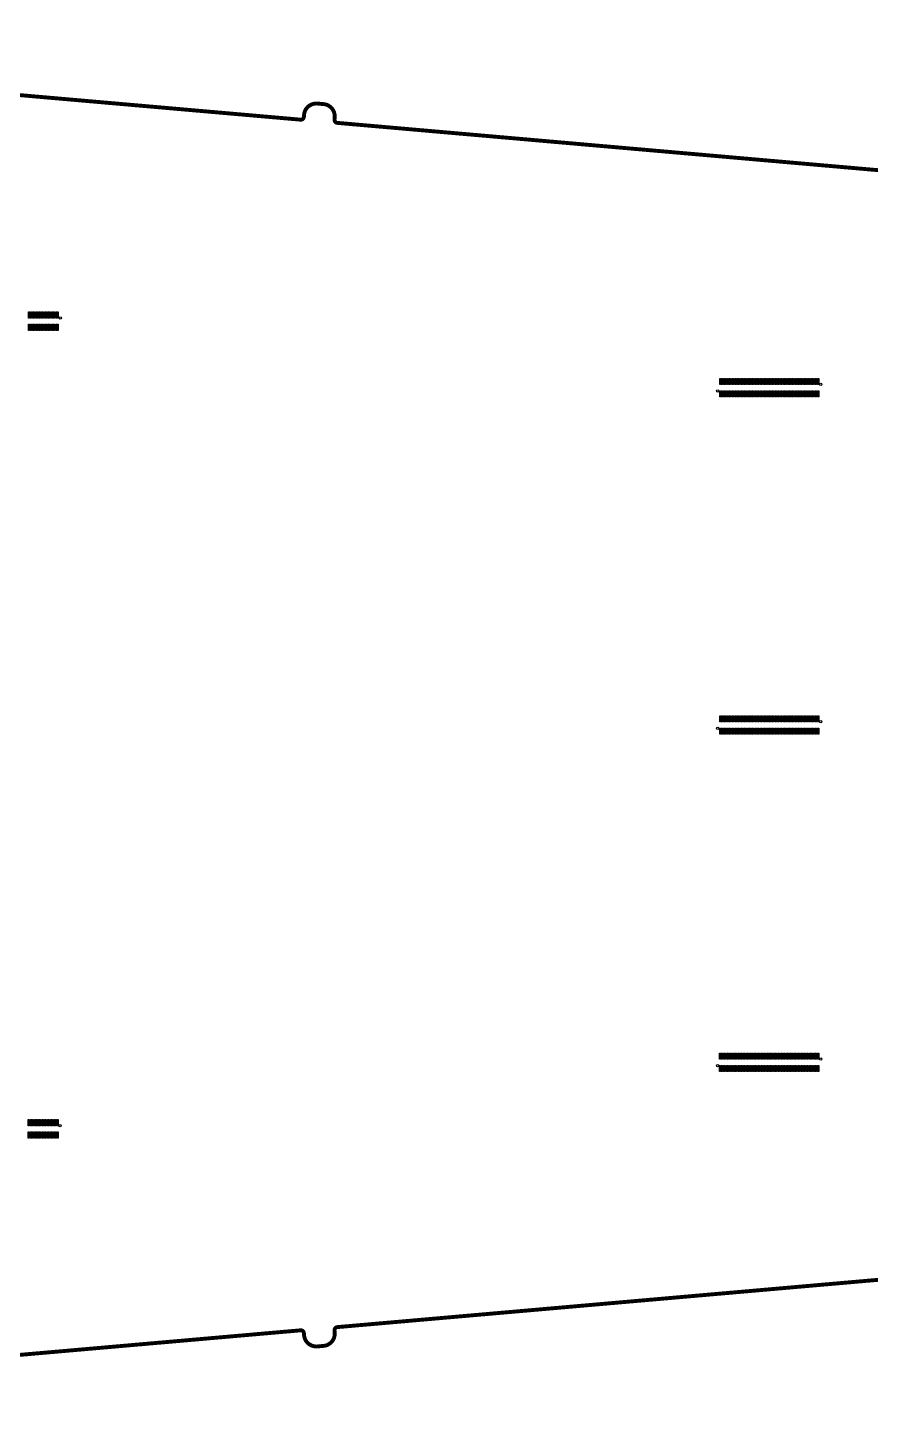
# Model space of a CAD drawing. Extents: x 120 to 1216, y -10 to 457.
# Drawn here: x 394 to 667.9, y -3.3 to 450.3 of the extents above; entities that cross this region are included whole.
import ezdxf

# ---------------------------------------------------------------- set-up
doc = ezdxf.new("R2010")
doc.units = 0
doc.header["$MEASUREMENT"] = 0
doc.layers.get('0').update_dxf_attribs({"linetype": 'CONTINUOUS'})
doc.layers.add('BG_OUTLINE50', color=1, linetype='CONTINUOUS')
doc.layers.add('PIN_TOP', color=5, linetype='CONTINUOUS')

# ---------------------------------------------------------------- blocks, each defined once
blk = doc.blocks.new('OUTLINE')
at = {"layer": 'BG_OUTLINE50', "const_width": 1.27}
for points in [[(148.6576, 449.6535), (482.7033, 420.4283)], [(483.7866, 421.3373), (483.8476, 422.0342)], [(488.181, 425.6703), (490.1734, 425.496)], [(493.8095, 421.1626), (493.7486, 420.4658)], [(494.6576, 419.3824), (849.7033, 388.3199)], [(849.7033, 58.6816), (494.6576, 27.6191)], [(482.7033, 26.5732), (148.6576, -2.652)], [(483.8476, 24.9673), (483.7866, 25.6642)], [(493.7486, 26.5357), (493.8095, 25.8389)], [(490.1734, 21.5055), (488.181, 21.3312)]]:
    blk.add_lwpolyline(points, dxfattribs=at)
for points in [[(482.7033, 420.4283, 0.414198), (483.7866, 421.3373)], [(483.8476, 422.0342, -0.414198), (488.181, 425.6703)], [(490.1734, 425.496, -0.414198), (493.8095, 421.1626)], [(493.7486, 420.4658, 0.414198), (494.6576, 419.3824)], [(494.6576, 27.6191, 0.414198), (493.7486, 26.5357)], [(483.7866, 25.6642, 0.414198), (482.7033, 26.5732)], [(488.181, 21.3312, -0.414198), (483.8476, 24.9673)], [(493.8095, 25.8389, -0.414198), (490.1734, 21.5055)]]:
    blk.add_lwpolyline(points, format="xyb", dxfattribs=at)
blk = doc.blocks.new('CONNECTORS')
at = {"layer": 'PIN_TOP'}
for points in [[(394.4358, 357.8992), (394.4358, 355.8692), (394.1858, 355.8692), (394.1858, 357.8992)], [(394.4358, 353.8992), (394.4358, 351.8692), (394.1858, 351.8692), (394.1858, 353.8992)], [(394.9358, 357.8992), (394.9358, 355.8692), (394.6858, 355.8692), (394.6858, 357.8992)], [(394.9358, 353.8992), (394.9358, 351.8692), (394.6858, 351.8692), (394.6858, 353.8992)], [(395.4358, 357.8992), (395.4358, 355.8692), (395.1858, 355.8692), (395.1858, 357.8992)], [(395.4358, 353.8992), (395.4358, 351.8692), (395.1858, 351.8692), (395.1858, 353.8992)], [(395.9358, 357.8992), (395.9358, 355.8692), (395.6858, 355.8692), (395.6858, 357.8992)], [(395.9358, 353.8992), (395.9358, 351.8692), (395.6858, 351.8692), (395.6858, 353.8992)], [(396.4358, 357.8992), (396.4358, 355.8692), (396.1858, 355.8692), (396.1858, 357.8992)], [(396.4358, 353.8992), (396.4358, 351.8692), (396.1858, 351.8692), (396.1858, 353.8992)], [(396.9358, 357.8992), (396.9358, 355.8692), (396.6858, 355.8692), (396.6858, 357.8992)], [(396.9358, 353.8992), (396.9358, 351.8692), (396.6858, 351.8692), (396.6858, 353.8992)], [(397.4358, 357.8992), (397.4358, 355.8692), (397.1858, 355.8692), (397.1858, 357.8992)], [(397.4358, 353.8992), (397.4358, 351.8692), (397.1858, 351.8692), (397.1858, 353.8992)], [(397.9358, 357.8992), (397.9358, 355.8692), (397.6858, 355.8692), (397.6858, 357.8992)], [(397.9358, 353.8992), (397.9358, 351.8692), (397.6858, 351.8692), (397.6858, 353.8992)], [(398.4358, 357.8992), (398.4358, 355.8692), (398.1858, 355.8692), (398.1858, 357.8992)], [(398.4358, 353.8992), (398.4358, 351.8692), (398.1858, 351.8692), (398.1858, 353.8992)], [(398.9358, 357.8992), (398.9358, 355.8692), (398.6858, 355.8692), (398.6858, 357.8992)], [(398.9358, 353.8992), (398.9358, 351.8692), (398.6858, 351.8692), (398.6858, 353.8992)], [(399.4358, 357.8992), (399.4358, 355.8692), (399.1858, 355.8692), (399.1858, 357.8992)], [(399.4358, 353.8992), (399.4358, 351.8692), (399.1858, 351.8692), (399.1858, 353.8992)], [(399.9358, 357.8992), (399.9358, 355.8692), (399.6858, 355.8692), (399.6858, 357.8992)], [(399.9358, 353.8992), (399.9358, 351.8692), (399.6858, 351.8692), (399.6858, 353.8992)], [(400.4358, 357.8992), (400.4358, 355.8692), (400.1858, 355.8692), (400.1858, 357.8992)], [(400.4358, 353.8992), (400.4358, 351.8692), (400.1858, 351.8692), (400.1858, 353.8992)], [(400.9358, 357.8992), (400.9358, 355.8692), (400.6858, 355.8692), (400.6858, 357.8992)], [(400.9358, 353.8992), (400.9358, 351.8692), (400.6858, 351.8692), (400.6858, 353.8992)], [(401.4358, 357.8992), (401.4358, 355.8692), (401.1858, 355.8692), (401.1858, 357.8992)], [(401.4358, 353.8992), (401.4358, 351.8692), (401.1858, 351.8692), (401.1858, 353.8992)], [(401.9358, 357.8992), (401.9358, 355.8692), (401.6858, 355.8692), (401.6858, 357.8992)], [(401.9358, 353.8992), (401.9358, 351.8692), (401.6858, 351.8692), (401.6858, 353.8992)], [(402.4358, 357.8992), (402.4358, 355.8692), (402.1858, 355.8692), (402.1858, 357.8992)], [(402.4358, 353.8992), (402.4358, 351.8692), (402.1858, 351.8692), (402.1858, 353.8992)], [(402.9358, 357.8992), (402.9358, 355.8692), (402.6858, 355.8692), (402.6858, 357.8992)], [(402.9358, 353.8992), (402.9358, 351.8692), (402.6858, 351.8692), (402.6858, 353.8992)], [(403.4358, 357.8992), (403.4358, 355.8692), (403.1858, 355.8692), (403.1858, 357.8992)], [(403.4358, 353.8992), (403.4358, 351.8692), (403.1858, 351.8692), (403.1858, 353.8992)], [(403.9358, 357.8992), (403.9358, 355.8692), (403.6858, 355.8692), (403.6858, 357.8992)], [(403.9358, 353.8992), (403.9358, 351.8692), (403.6858, 351.8692), (403.6858, 353.8992)], [(619.2522, 336.2614), (619.2522, 334.2314), (619.0022, 334.2314), (619.0022, 336.2614)], [(619.7522, 336.2614), (619.7522, 334.2314), (619.5022, 334.2314), (619.5022, 336.2614)], [(620.2522, 336.2614), (620.2522, 334.2314), (620.0022, 334.2314), (620.0022, 336.2614)], [(620.7522, 336.2614), (620.7522, 334.2314), (620.5022, 334.2314), (620.5022, 336.2614)], [(621.2522, 336.2614), (621.2522, 334.2314), (621.0022, 334.2314), (621.0022, 336.2614)], [(621.7522, 336.2614), (621.7522, 334.2314), (621.5022, 334.2314), (621.5022, 336.2614)], [(622.2522, 336.2614), (622.2522, 334.2314), (622.0022, 334.2314), (622.0022, 336.2614)], [(622.7522, 336.2614), (622.7522, 334.2314), (622.5022, 334.2314), (622.5022, 336.2614)], [(623.2522, 336.2614), (623.2522, 334.2314), (623.0022, 334.2314), (623.0022, 336.2614)], [(623.7522, 336.2614), (623.7522, 334.2314), (623.5022, 334.2314), (623.5022, 336.2614)], [(624.2522, 336.2614), (624.2522, 334.2314), (624.0022, 334.2314), (624.0022, 336.2614)], [(624.7522, 336.2614), (624.7522, 334.2314), (624.5022, 334.2314), (624.5022, 336.2614)], [(625.2522, 336.2614), (625.2522, 334.2314), (625.0022, 334.2314), (625.0022, 336.2614)], [(625.7522, 336.2614), (625.7522, 334.2314), (625.5022, 334.2314), (625.5022, 336.2614)], [(626.2522, 336.2614), (626.2522, 334.2314), (626.0022, 334.2314), (626.0022, 336.2614)], [(626.7522, 336.2614), (626.7522, 334.2314), (626.5022, 334.2314), (626.5022, 336.2614)], [(627.2522, 336.2614), (627.2522, 334.2314), (627.0022, 334.2314), (627.0022, 336.2614)], [(627.7522, 336.2614), (627.7522, 334.2314), (627.5022, 334.2314), (627.5022, 336.2614)], [(628.2522, 336.2614), (628.2522, 334.2314), (628.0022, 334.2314), (628.0022, 336.2614)], [(628.7522, 336.2614), (628.7522, 334.2314), (628.5022, 334.2314), (628.5022, 336.2614)], [(629.2522, 336.2614), (629.2522, 334.2314), (629.0022, 334.2314), (629.0022, 336.2614)], [(629.7522, 336.2614), (629.7522, 334.2314), (629.5022, 334.2314), (629.5022, 336.2614)], [(630.2522, 336.2614), (630.2522, 334.2314), (630.0022, 334.2314), (630.0022, 336.2614)], [(630.7522, 336.2614), (630.7522, 334.2314), (630.5022, 334.2314), (630.5022, 336.2614)], [(631.2522, 336.2614), (631.2522, 334.2314), (631.0022, 334.2314), (631.0022, 336.2614)], [(631.7522, 336.2614), (631.7522, 334.2314), (631.5022, 334.2314), (631.5022, 336.2614)], [(632.2522, 336.2614), (632.2522, 334.2314), (632.0022, 334.2314), (632.0022, 336.2614)], [(632.7522, 336.2614), (632.7522, 334.2314), (632.5022, 334.2314), (632.5022, 336.2614)], [(633.2522, 336.2614), (633.2522, 334.2314), (633.0022, 334.2314), (633.0022, 336.2614)], [(633.7522, 336.2614), (633.7522, 334.2314), (633.5022, 334.2314), (633.5022, 336.2614)], [(634.2522, 336.2614), (634.2522, 334.2314), (634.0022, 334.2314), (634.0022, 336.2614)], [(634.7522, 336.2614), (634.7522, 334.2314), (634.5022, 334.2314), (634.5022, 336.2614)], [(635.2522, 336.2614), (635.2522, 334.2314), (635.0022, 334.2314), (635.0022, 336.2614)], [(635.7522, 336.2614), (635.7522, 334.2314), (635.5022, 334.2314), (635.5022, 336.2614)], [(636.2522, 336.2614), (636.2522, 334.2314), (636.0022, 334.2314), (636.0022, 336.2614)], [(636.7522, 336.2614), (636.7522, 334.2314), (636.5022, 334.2314), (636.5022, 336.2614)], [(637.2522, 336.2614), (637.2522, 334.2314), (637.0022, 334.2314), (637.0022, 336.2614)], [(637.7522, 336.2614), (637.7522, 334.2314), (637.5022, 334.2314), (637.5022, 336.2614)], [(638.2522, 336.2614), (638.2522, 334.2314), (638.0022, 334.2314), (638.0022, 336.2614)], [(638.7522, 336.2614), (638.7522, 334.2314), (638.5022, 334.2314), (638.5022, 336.2614)], [(639.2522, 336.2614), (639.2522, 334.2314), (639.0022, 334.2314), (639.0022, 336.2614)], [(639.7522, 336.2614), (639.7522, 334.2314), (639.5022, 334.2314), (639.5022, 336.2614)], [(640.2522, 336.2614), (640.2522, 334.2314), (640.0022, 334.2314), (640.0022, 336.2614)], [(640.7522, 336.2614), (640.7522, 334.2314), (640.5022, 334.2314), (640.5022, 336.2614)], [(641.2522, 336.2614), (641.2522, 334.2314), (641.0022, 334.2314), (641.0022, 336.2614)], [(641.7522, 336.2614), (641.7522, 334.2314), (641.5022, 334.2314), (641.5022, 336.2614)], [(642.2522, 336.2614), (642.2522, 334.2314), (642.0022, 334.2314), (642.0022, 336.2614)], [(642.7522, 336.2614), (642.7522, 334.2314), (642.5022, 334.2314), (642.5022, 336.2614)], [(643.2522, 336.2614), (643.2522, 334.2314), (643.0022, 334.2314), (643.0022, 336.2614)], [(643.7522, 336.2614), (643.7522, 334.2314), (643.5022, 334.2314), (643.5022, 336.2614)], [(644.2522, 336.2614), (644.2522, 334.2314), (644.0022, 334.2314), (644.0022, 336.2614)], [(644.7522, 336.2614), (644.7522, 334.2314), (644.5022, 334.2314), (644.5022, 336.2614)], [(645.2522, 336.2614), (645.2522, 334.2314), (645.0022, 334.2314), (645.0022, 336.2614)], [(645.7522, 336.2614), (645.7522, 334.2314), (645.5022, 334.2314), (645.5022, 336.2614)], [(646.2522, 336.2614), (646.2522, 334.2314), (646.0022, 334.2314), (646.0022, 336.2614)], [(646.7522, 336.2614), (646.7522, 334.2314), (646.5022, 334.2314), (646.5022, 336.2614)], [(647.2522, 336.2614), (647.2522, 334.2314), (647.0022, 334.2314), (647.0022, 336.2614)], [(647.7522, 336.2614), (647.7522, 334.2314), (647.5022, 334.2314), (647.5022, 336.2614)], [(648.2522, 336.2614), (648.2522, 334.2314), (648.0022, 334.2314), (648.0022, 336.2614)], [(648.7522, 336.2614), (648.7522, 334.2314), (648.5022, 334.2314), (648.5022, 336.2614)], [(649.2522, 336.2614), (649.2522, 334.2314), (649.0022, 334.2314), (649.0022, 336.2614)], [(649.7522, 336.2614), (649.7522, 334.2314), (649.5022, 334.2314), (649.5022, 336.2614)], [(650.2522, 336.2614), (650.2522, 334.2314), (650.0022, 334.2314), (650.0022, 336.2614)], [(650.7522, 336.2614), (650.7522, 334.2314), (650.5022, 334.2314), (650.5022, 336.2614)], [(651.2522, 336.2614), (651.2522, 334.2314), (651.0022, 334.2314), (651.0022, 336.2614)], [(619.2522, 332.2614), (619.2522, 330.2314), (619.0022, 330.2314), (619.0022, 332.2614)], [(619.7522, 332.2614), (619.7522, 330.2314), (619.5022, 330.2314), (619.5022, 332.2614)], [(620.2522, 332.2614), (620.2522, 330.2314), (620.0022, 330.2314), (620.0022, 332.2614)], [(620.7522, 332.2614), (620.7522, 330.2314), (620.5022, 330.2314), (620.5022, 332.2614)], [(621.2522, 332.2614), (621.2522, 330.2314), (621.0022, 330.2314), (621.0022, 332.2614)], [(621.7522, 332.2614), (621.7522, 330.2314), (621.5022, 330.2314), (621.5022, 332.2614)], [(622.2522, 332.2614), (622.2522, 330.2314), (622.0022, 330.2314), (622.0022, 332.2614)], [(622.7522, 332.2614), (622.7522, 330.2314), (622.5022, 330.2314), (622.5022, 332.2614)], [(623.2522, 332.2614), (623.2522, 330.2314), (623.0022, 330.2314), (623.0022, 332.2614)], [(623.7522, 332.2614), (623.7522, 330.2314), (623.5022, 330.2314), (623.5022, 332.2614)], [(624.2522, 332.2614), (624.2522, 330.2314), (624.0022, 330.2314), (624.0022, 332.2614)], [(624.7522, 332.2614), (624.7522, 330.2314), (624.5022, 330.2314), (624.5022, 332.2614)], [(625.2522, 332.2614), (625.2522, 330.2314), (625.0022, 330.2314), (625.0022, 332.2614)], [(625.7522, 332.2614), (625.7522, 330.2314), (625.5022, 330.2314), (625.5022, 332.2614)], [(626.2522, 332.2614), (626.2522, 330.2314), (626.0022, 330.2314), (626.0022, 332.2614)], [(626.7522, 332.2614), (626.7522, 330.2314), (626.5022, 330.2314), (626.5022, 332.2614)], [(627.2522, 332.2614), (627.2522, 330.2314), (627.0022, 330.2314), (627.0022, 332.2614)], [(627.7522, 332.2614), (627.7522, 330.2314), (627.5022, 330.2314), (627.5022, 332.2614)], [(628.2522, 332.2614), (628.2522, 330.2314), (628.0022, 330.2314), (628.0022, 332.2614)], [(628.7522, 332.2614), (628.7522, 330.2314), (628.5022, 330.2314), (628.5022, 332.2614)], [(629.2522, 332.2614), (629.2522, 330.2314), (629.0022, 330.2314), (629.0022, 332.2614)], [(629.7522, 332.2614), (629.7522, 330.2314), (629.5022, 330.2314), (629.5022, 332.2614)], [(630.2522, 332.2614), (630.2522, 330.2314), (630.0022, 330.2314), (630.0022, 332.2614)], [(630.7522, 332.2614), (630.7522, 330.2314), (630.5022, 330.2314), (630.5022, 332.2614)], [(631.2522, 332.2614), (631.2522, 330.2314), (631.0022, 330.2314), (631.0022, 332.2614)], [(631.7522, 332.2614), (631.7522, 330.2314), (631.5022, 330.2314), (631.5022, 332.2614)], [(632.2522, 332.2614), (632.2522, 330.2314), (632.0022, 330.2314), (632.0022, 332.2614)], [(632.7522, 332.2614), (632.7522, 330.2314), (632.5022, 330.2314), (632.5022, 332.2614)], [(633.2522, 332.2614), (633.2522, 330.2314), (633.0022, 330.2314), (633.0022, 332.2614)], [(633.7522, 332.2614), (633.7522, 330.2314), (633.5022, 330.2314), (633.5022, 332.2614)], [(634.2522, 332.2614), (634.2522, 330.2314), (634.0022, 330.2314), (634.0022, 332.2614)], [(634.7522, 332.2614), (634.7522, 330.2314), (634.5022, 330.2314), (634.5022, 332.2614)], [(635.2522, 332.2614), (635.2522, 330.2314), (635.0022, 330.2314), (635.0022, 332.2614)], [(635.7522, 332.2614), (635.7522, 330.2314), (635.5022, 330.2314), (635.5022, 332.2614)], [(636.2522, 332.2614), (636.2522, 330.2314), (636.0022, 330.2314), (636.0022, 332.2614)], [(636.7522, 332.2614), (636.7522, 330.2314), (636.5022, 330.2314), (636.5022, 332.2614)], [(637.2522, 332.2614), (637.2522, 330.2314), (637.0022, 330.2314), (637.0022, 332.2614)], [(637.7522, 332.2614), (637.7522, 330.2314), (637.5022, 330.2314), (637.5022, 332.2614)], [(638.2522, 332.2614), (638.2522, 330.2314), (638.0022, 330.2314), (638.0022, 332.2614)], [(638.7522, 332.2614), (638.7522, 330.2314), (638.5022, 330.2314), (638.5022, 332.2614)], [(639.2522, 332.2614), (639.2522, 330.2314), (639.0022, 330.2314), (639.0022, 332.2614)], [(639.7522, 332.2614), (639.7522, 330.2314), (639.5022, 330.2314), (639.5022, 332.2614)], [(640.2522, 332.2614), (640.2522, 330.2314), (640.0022, 330.2314), (640.0022, 332.2614)], [(640.7522, 332.2614), (640.7522, 330.2314), (640.5022, 330.2314), (640.5022, 332.2614)], [(641.2522, 332.2614), (641.2522, 330.2314), (641.0022, 330.2314), (641.0022, 332.2614)], [(641.7522, 332.2614), (641.7522, 330.2314), (641.5022, 330.2314), (641.5022, 332.2614)], [(642.2522, 332.2614), (642.2522, 330.2314), (642.0022, 330.2314), (642.0022, 332.2614)], [(642.7522, 332.2614), (642.7522, 330.2314), (642.5022, 330.2314), (642.5022, 332.2614)], [(643.2522, 332.2614), (643.2522, 330.2314), (643.0022, 330.2314), (643.0022, 332.2614)], [(643.7522, 332.2614), (643.7522, 330.2314), (643.5022, 330.2314), (643.5022, 332.2614)], [(644.2522, 332.2614), (644.2522, 330.2314), (644.0022, 330.2314), (644.0022, 332.2614)], [(644.7522, 332.2614), (644.7522, 330.2314), (644.5022, 330.2314), (644.5022, 332.2614)], [(645.2522, 332.2614), (645.2522, 330.2314), (645.0022, 330.2314), (645.0022, 332.2614)], [(645.7522, 332.2614), (645.7522, 330.2314), (645.5022, 330.2314), (645.5022, 332.2614)], [(646.2522, 332.2614), (646.2522, 330.2314), (646.0022, 330.2314), (646.0022, 332.2614)], [(646.7522, 332.2614), (646.7522, 330.2314), (646.5022, 330.2314), (646.5022, 332.2614)], [(647.2522, 332.2614), (647.2522, 330.2314), (647.0022, 330.2314), (647.0022, 332.2614)], [(647.7522, 332.2614), (647.7522, 330.2314), (647.5022, 330.2314), (647.5022, 332.2614)], [(648.2522, 332.2614), (648.2522, 330.2314), (648.0022, 330.2314), (648.0022, 332.2614)], [(648.7522, 332.2614), (648.7522, 330.2314), (648.5022, 330.2314), (648.5022, 332.2614)], [(649.2522, 332.2614), (649.2522, 330.2314), (649.0022, 330.2314), (649.0022, 332.2614)], [(649.7522, 332.2614), (649.7522, 330.2314), (649.5022, 330.2314), (649.5022, 332.2614)], [(650.2522, 332.2614), (650.2522, 330.2314), (650.0022, 330.2314), (650.0022, 332.2614)], [(650.7522, 332.2614), (650.7522, 330.2314), (650.5022, 330.2314), (650.5022, 332.2614)], [(651.2522, 332.2614), (651.2522, 330.2314), (651.0022, 330.2314), (651.0022, 332.2614)], [(619.2522, 226.5152), (619.2522, 224.4852), (619.0022, 224.4852), (619.0022, 226.5152)], [(619.2522, 222.5152), (619.2522, 220.4852), (619.0022, 220.4852), (619.0022, 222.5152)], [(619.7522, 226.5152), (619.7522, 224.4852), (619.5022, 224.4852), (619.5022, 226.5152)], [(619.7522, 222.5152), (619.7522, 220.4852), (619.5022, 220.4852), (619.5022, 222.5152)], [(620.2522, 226.5152), (620.2522, 224.4852), (620.0022, 224.4852), (620.0022, 226.5152)], [(620.2522, 222.5152), (620.2522, 220.4852), (620.0022, 220.4852), (620.0022, 222.5152)], [(620.7522, 226.5152), (620.7522, 224.4852), (620.5022, 224.4852), (620.5022, 226.5152)], [(620.7522, 222.5152), (620.7522, 220.4852), (620.5022, 220.4852), (620.5022, 222.5152)], [(621.2522, 226.5152), (621.2522, 224.4852), (621.0022, 224.4852), (621.0022, 226.5152)], [(621.2522, 222.5152), (621.2522, 220.4852), (621.0022, 220.4852), (621.0022, 222.5152)], [(621.7522, 226.5152), (621.7522, 224.4852), (621.5022, 224.4852), (621.5022, 226.5152)], [(621.7522, 222.5152), (621.7522, 220.4852), (621.5022, 220.4852), (621.5022, 222.5152)], [(622.2522, 226.5152), (622.2522, 224.4852), (622.0022, 224.4852), (622.0022, 226.5152)], [(622.2522, 222.5152), (622.2522, 220.4852), (622.0022, 220.4852), (622.0022, 222.5152)], [(622.7522, 226.5152), (622.7522, 224.4852), (622.5022, 224.4852), (622.5022, 226.5152)], [(622.7522, 222.5152), (622.7522, 220.4852), (622.5022, 220.4852), (622.5022, 222.5152)], [(623.2522, 226.5152), (623.2522, 224.4852), (623.0022, 224.4852), (623.0022, 226.5152)], [(623.2522, 222.5152), (623.2522, 220.4852), (623.0022, 220.4852), (623.0022, 222.5152)], [(623.7522, 226.5152), (623.7522, 224.4852), (623.5022, 224.4852), (623.5022, 226.5152)], [(623.7522, 222.5152), (623.7522, 220.4852), (623.5022, 220.4852), (623.5022, 222.5152)], [(624.2522, 226.5152), (624.2522, 224.4852), (624.0022, 224.4852), (624.0022, 226.5152)], [(624.2522, 222.5152), (624.2522, 220.4852), (624.0022, 220.4852), (624.0022, 222.5152)], [(624.7522, 226.5152), (624.7522, 224.4852), (624.5022, 224.4852), (624.5022, 226.5152)], [(624.7522, 222.5152), (624.7522, 220.4852), (624.5022, 220.4852), (624.5022, 222.5152)], [(625.2522, 226.5152), (625.2522, 224.4852), (625.0022, 224.4852), (625.0022, 226.5152)], [(625.2522, 222.5152), (625.2522, 220.4852), (625.0022, 220.4852), (625.0022, 222.5152)], [(625.7522, 226.5152), (625.7522, 224.4852), (625.5022, 224.4852), (625.5022, 226.5152)], [(625.7522, 222.5152), (625.7522, 220.4852), (625.5022, 220.4852), (625.5022, 222.5152)], [(626.2522, 226.5152), (626.2522, 224.4852), (626.0022, 224.4852), (626.0022, 226.5152)], [(626.2522, 222.5152), (626.2522, 220.4852), (626.0022, 220.4852), (626.0022, 222.5152)], [(626.7522, 226.5152), (626.7522, 224.4852), (626.5022, 224.4852), (626.5022, 226.5152)], [(626.7522, 222.5152), (626.7522, 220.4852), (626.5022, 220.4852), (626.5022, 222.5152)], [(627.2522, 226.5152), (627.2522, 224.4852), (627.0022, 224.4852), (627.0022, 226.5152)], [(627.2522, 222.5152), (627.2522, 220.4852), (627.0022, 220.4852), (627.0022, 222.5152)], [(627.7522, 226.5152), (627.7522, 224.4852), (627.5022, 224.4852), (627.5022, 226.5152)], [(627.7522, 222.5152), (627.7522, 220.4852), (627.5022, 220.4852), (627.5022, 222.5152)], [(628.2522, 226.5152), (628.2522, 224.4852), (628.0022, 224.4852), (628.0022, 226.5152)], [(628.2522, 222.5152), (628.2522, 220.4852), (628.0022, 220.4852), (628.0022, 222.5152)], [(628.7522, 226.5152), (628.7522, 224.4852), (628.5022, 224.4852), (628.5022, 226.5152)], [(628.7522, 222.5152), (628.7522, 220.4852), (628.5022, 220.4852), (628.5022, 222.5152)], [(629.2522, 226.5152), (629.2522, 224.4852), (629.0022, 224.4852), (629.0022, 226.5152)], [(629.2522, 222.5152), (629.2522, 220.4852), (629.0022, 220.4852), (629.0022, 222.5152)], [(629.7522, 226.5152), (629.7522, 224.4852), (629.5022, 224.4852), (629.5022, 226.5152)], [(629.7522, 222.5152), (629.7522, 220.4852), (629.5022, 220.4852), (629.5022, 222.5152)], [(630.2522, 226.5152), (630.2522, 224.4852), (630.0022, 224.4852), (630.0022, 226.5152)], [(630.2522, 222.5152), (630.2522, 220.4852), (630.0022, 220.4852), (630.0022, 222.5152)], [(630.7522, 226.5152), (630.7522, 224.4852), (630.5022, 224.4852), (630.5022, 226.5152)], [(630.7522, 222.5152), (630.7522, 220.4852), (630.5022, 220.4852), (630.5022, 222.5152)], [(631.2522, 226.5152), (631.2522, 224.4852), (631.0022, 224.4852), (631.0022, 226.5152)], [(631.2522, 222.5152), (631.2522, 220.4852), (631.0022, 220.4852), (631.0022, 222.5152)], [(631.7522, 226.5152), (631.7522, 224.4852), (631.5022, 224.4852), (631.5022, 226.5152)], [(631.7522, 222.5152), (631.7522, 220.4852), (631.5022, 220.4852), (631.5022, 222.5152)], [(632.2522, 226.5152), (632.2522, 224.4852), (632.0022, 224.4852), (632.0022, 226.5152)], [(632.2522, 222.5152), (632.2522, 220.4852), (632.0022, 220.4852), (632.0022, 222.5152)], [(632.7522, 226.5152), (632.7522, 224.4852), (632.5022, 224.4852), (632.5022, 226.5152)], [(632.7522, 222.5152), (632.7522, 220.4852), (632.5022, 220.4852), (632.5022, 222.5152)], [(633.2522, 226.5152), (633.2522, 224.4852), (633.0022, 224.4852), (633.0022, 226.5152)], [(633.2522, 222.5152), (633.2522, 220.4852), (633.0022, 220.4852), (633.0022, 222.5152)], [(633.7522, 226.5152), (633.7522, 224.4852), (633.5022, 224.4852), (633.5022, 226.5152)], [(633.7522, 222.5152), (633.7522, 220.4852), (633.5022, 220.4852), (633.5022, 222.5152)], [(634.2522, 226.5152), (634.2522, 224.4852), (634.0022, 224.4852), (634.0022, 226.5152)], [(634.2522, 222.5152), (634.2522, 220.4852), (634.0022, 220.4852), (634.0022, 222.5152)], [(634.7522, 226.5152), (634.7522, 224.4852), (634.5022, 224.4852), (634.5022, 226.5152)], [(634.7522, 222.5152), (634.7522, 220.4852), (634.5022, 220.4852), (634.5022, 222.5152)], [(635.2522, 226.5152), (635.2522, 224.4852), (635.0022, 224.4852), (635.0022, 226.5152)], [(635.2522, 222.5152), (635.2522, 220.4852), (635.0022, 220.4852), (635.0022, 222.5152)], [(635.7522, 226.5152), (635.7522, 224.4852), (635.5022, 224.4852), (635.5022, 226.5152)], [(635.7522, 222.5152), (635.7522, 220.4852), (635.5022, 220.4852), (635.5022, 222.5152)], [(636.2522, 226.5152), (636.2522, 224.4852), (636.0022, 224.4852), (636.0022, 226.5152)], [(636.2522, 222.5152), (636.2522, 220.4852), (636.0022, 220.4852), (636.0022, 222.5152)], [(636.7522, 226.5152), (636.7522, 224.4852), (636.5022, 224.4852), (636.5022, 226.5152)], [(636.7522, 222.5152), (636.7522, 220.4852), (636.5022, 220.4852), (636.5022, 222.5152)], [(637.2522, 226.5152), (637.2522, 224.4852), (637.0022, 224.4852), (637.0022, 226.5152)], [(637.2522, 222.5152), (637.2522, 220.4852), (637.0022, 220.4852), (637.0022, 222.5152)], [(637.7522, 226.5152), (637.7522, 224.4852), (637.5022, 224.4852), (637.5022, 226.5152)], [(637.7522, 222.5152), (637.7522, 220.4852), (637.5022, 220.4852), (637.5022, 222.5152)], [(638.2522, 226.5152), (638.2522, 224.4852), (638.0022, 224.4852), (638.0022, 226.5152)], [(638.2522, 222.5152), (638.2522, 220.4852), (638.0022, 220.4852), (638.0022, 222.5152)], [(638.7522, 226.5152), (638.7522, 224.4852), (638.5022, 224.4852), (638.5022, 226.5152)], [(638.7522, 222.5152), (638.7522, 220.4852), (638.5022, 220.4852), (638.5022, 222.5152)], [(639.2522, 226.5152), (639.2522, 224.4852), (639.0022, 224.4852), (639.0022, 226.5152)], [(639.2522, 222.5152), (639.2522, 220.4852), (639.0022, 220.4852), (639.0022, 222.5152)], [(639.7522, 226.5152), (639.7522, 224.4852), (639.5022, 224.4852), (639.5022, 226.5152)], [(639.7522, 222.5152), (639.7522, 220.4852), (639.5022, 220.4852), (639.5022, 222.5152)], [(640.2522, 226.5152), (640.2522, 224.4852), (640.0022, 224.4852), (640.0022, 226.5152)], [(640.2522, 222.5152), (640.2522, 220.4852), (640.0022, 220.4852), (640.0022, 222.5152)], [(640.7522, 226.5152), (640.7522, 224.4852), (640.5022, 224.4852), (640.5022, 226.5152)], [(640.7522, 222.5152), (640.7522, 220.4852), (640.5022, 220.4852), (640.5022, 222.5152)], [(641.2522, 226.5152), (641.2522, 224.4852), (641.0022, 224.4852), (641.0022, 226.5152)], [(641.2522, 222.5152), (641.2522, 220.4852), (641.0022, 220.4852), (641.0022, 222.5152)], [(641.7522, 226.5152), (641.7522, 224.4852), (641.5022, 224.4852), (641.5022, 226.5152)], [(641.7522, 222.5152), (641.7522, 220.4852), (641.5022, 220.4852), (641.5022, 222.5152)], [(642.2522, 226.5152), (642.2522, 224.4852), (642.0022, 224.4852), (642.0022, 226.5152)], [(642.2522, 222.5152), (642.2522, 220.4852), (642.0022, 220.4852), (642.0022, 222.5152)], [(642.7522, 226.5152), (642.7522, 224.4852), (642.5022, 224.4852), (642.5022, 226.5152)], [(642.7522, 222.5152), (642.7522, 220.4852), (642.5022, 220.4852), (642.5022, 222.5152)], [(643.2522, 226.5152), (643.2522, 224.4852), (643.0022, 224.4852), (643.0022, 226.5152)], [(643.2522, 222.5152), (643.2522, 220.4852), (643.0022, 220.4852), (643.0022, 222.5152)], [(643.7522, 226.5152), (643.7522, 224.4852), (643.5022, 224.4852), (643.5022, 226.5152)], [(643.7522, 222.5152), (643.7522, 220.4852), (643.5022, 220.4852), (643.5022, 222.5152)], [(644.2522, 226.5152), (644.2522, 224.4852), (644.0022, 224.4852), (644.0022, 226.5152)], [(644.2522, 222.5152), (644.2522, 220.4852), (644.0022, 220.4852), (644.0022, 222.5152)], [(644.7522, 226.5152), (644.7522, 224.4852), (644.5022, 224.4852), (644.5022, 226.5152)], [(644.7522, 222.5152), (644.7522, 220.4852), (644.5022, 220.4852), (644.5022, 222.5152)], [(645.2522, 226.5152), (645.2522, 224.4852), (645.0022, 224.4852), (645.0022, 226.5152)], [(645.2522, 222.5152), (645.2522, 220.4852), (645.0022, 220.4852), (645.0022, 222.5152)], [(645.7522, 226.5152), (645.7522, 224.4852), (645.5022, 224.4852), (645.5022, 226.5152)], [(645.7522, 222.5152), (645.7522, 220.4852), (645.5022, 220.4852), (645.5022, 222.5152)], [(646.2522, 226.5152), (646.2522, 224.4852), (646.0022, 224.4852), (646.0022, 226.5152)], [(646.2522, 222.5152), (646.2522, 220.4852), (646.0022, 220.4852), (646.0022, 222.5152)], [(646.7522, 226.5152), (646.7522, 224.4852), (646.5022, 224.4852), (646.5022, 226.5152)], [(646.7522, 222.5152), (646.7522, 220.4852), (646.5022, 220.4852), (646.5022, 222.5152)], [(647.2522, 226.5152), (647.2522, 224.4852), (647.0022, 224.4852), (647.0022, 226.5152)], [(647.2522, 222.5152), (647.2522, 220.4852), (647.0022, 220.4852), (647.0022, 222.5152)], [(647.7522, 226.5152), (647.7522, 224.4852), (647.5022, 224.4852), (647.5022, 226.5152)], [(647.7522, 222.5152), (647.7522, 220.4852), (647.5022, 220.4852), (647.5022, 222.5152)], [(648.2522, 226.5152), (648.2522, 224.4852), (648.0022, 224.4852), (648.0022, 226.5152)], [(648.2522, 222.5152), (648.2522, 220.4852), (648.0022, 220.4852), (648.0022, 222.5152)], [(648.7522, 226.5152), (648.7522, 224.4852), (648.5022, 224.4852), (648.5022, 226.5152)], [(648.7522, 222.5152), (648.7522, 220.4852), (648.5022, 220.4852), (648.5022, 222.5152)], [(649.2522, 226.5152), (649.2522, 224.4852), (649.0022, 224.4852), (649.0022, 226.5152)], [(649.2522, 222.5152), (649.2522, 220.4852), (649.0022, 220.4852), (649.0022, 222.5152)], [(649.7522, 226.5152), (649.7522, 224.4852), (649.5022, 224.4852), (649.5022, 226.5152)], [(649.7522, 222.5152), (649.7522, 220.4852), (649.5022, 220.4852), (649.5022, 222.5152)], [(650.2522, 226.5152), (650.2522, 224.4852), (650.0022, 224.4852), (650.0022, 226.5152)], [(650.2522, 222.5152), (650.2522, 220.4852), (650.0022, 220.4852), (650.0022, 222.5152)], [(650.7522, 226.5152), (650.7522, 224.4852), (650.5022, 224.4852), (650.5022, 226.5152)], [(650.7522, 222.5152), (650.7522, 220.4852), (650.5022, 220.4852), (650.5022, 222.5152)], [(651.2522, 226.5152), (651.2522, 224.4852), (651.0022, 224.4852), (651.0022, 226.5152)], [(651.2522, 222.5152), (651.2522, 220.4852), (651.0022, 220.4852), (651.0022, 222.5152)], [(618.9622, 114.739), (618.9622, 116.769), (619.2122, 116.769), (619.2122, 114.739)], [(619.4622, 114.739), (619.4622, 116.769), (619.7122, 116.769), (619.7122, 114.739)], [(619.9622, 114.739), (619.9622, 116.769), (620.2122, 116.769), (620.2122, 114.739)], [(620.4622, 114.739), (620.4622, 116.769), (620.7122, 116.769), (620.7122, 114.739)], [(620.9622, 114.739), (620.9622, 116.769), (621.2122, 116.769), (621.2122, 114.739)], [(621.4622, 114.739), (621.4622, 116.769), (621.7122, 116.769), (621.7122, 114.739)], [(621.9622, 114.739), (621.9622, 116.769), (622.2122, 116.769), (622.2122, 114.739)], [(622.4622, 114.739), (622.4622, 116.769), (622.7122, 116.769), (622.7122, 114.739)], [(622.9622, 114.739), (622.9622, 116.769), (623.2122, 116.769), (623.2122, 114.739)], [(623.4622, 114.739), (623.4622, 116.769), (623.7122, 116.769), (623.7122, 114.739)], [(623.9622, 114.739), (623.9622, 116.769), (624.2122, 116.769), (624.2122, 114.739)], [(624.4622, 114.739), (624.4622, 116.769), (624.7122, 116.769), (624.7122, 114.739)], [(624.9622, 114.739), (624.9622, 116.769), (625.2122, 116.769), (625.2122, 114.739)], [(625.4622, 114.739), (625.4622, 116.769), (625.7122, 116.769), (625.7122, 114.739)], [(625.9622, 114.739), (625.9622, 116.769), (626.2122, 116.769), (626.2122, 114.739)], [(626.4622, 114.739), (626.4622, 116.769), (626.7122, 116.769), (626.7122, 114.739)], [(626.9622, 114.739), (626.9622, 116.769), (627.2122, 116.769), (627.2122, 114.739)], [(627.4622, 114.739), (627.4622, 116.769), (627.7122, 116.769), (627.7122, 114.739)], [(627.9622, 114.739), (627.9622, 116.769), (628.2122, 116.769), (628.2122, 114.739)], [(628.4622, 114.739), (628.4622, 116.769), (628.7122, 116.769), (628.7122, 114.739)], [(628.9622, 114.739), (628.9622, 116.769), (629.2122, 116.769), (629.2122, 114.739)], [(629.4622, 114.739), (629.4622, 116.769), (629.7122, 116.769), (629.7122, 114.739)], [(629.9622, 114.739), (629.9622, 116.769), (630.2122, 116.769), (630.2122, 114.739)], [(630.4622, 114.739), (630.4622, 116.769), (630.7122, 116.769), (630.7122, 114.739)], [(630.9622, 114.739), (630.9622, 116.769), (631.2122, 116.769), (631.2122, 114.739)], [(631.4622, 114.739), (631.4622, 116.769), (631.7122, 116.769), (631.7122, 114.739)], [(631.9622, 114.739), (631.9622, 116.769), (632.2122, 116.769), (632.2122, 114.739)], [(632.4622, 114.739), (632.4622, 116.769), (632.7122, 116.769), (632.7122, 114.739)], [(632.9622, 114.739), (632.9622, 116.769), (633.2122, 116.769), (633.2122, 114.739)], [(633.4622, 114.739), (633.4622, 116.769), (633.7122, 116.769), (633.7122, 114.739)], [(633.9622, 114.739), (633.9622, 116.769), (634.2122, 116.769), (634.2122, 114.739)], [(634.4622, 114.739), (634.4622, 116.769), (634.7122, 116.769), (634.7122, 114.739)], [(634.9622, 114.739), (634.9622, 116.769), (635.2122, 116.769), (635.2122, 114.739)], [(635.4622, 114.739), (635.4622, 116.769), (635.7122, 116.769), (635.7122, 114.739)], [(635.9622, 114.739), (635.9622, 116.769), (636.2122, 116.769), (636.2122, 114.739)], [(636.4622, 114.739), (636.4622, 116.769), (636.7122, 116.769), (636.7122, 114.739)], [(636.9622, 114.739), (636.9622, 116.769), (637.2122, 116.769), (637.2122, 114.739)], [(637.4622, 114.739), (637.4622, 116.769), (637.7122, 116.769), (637.7122, 114.739)], [(637.9622, 114.739), (637.9622, 116.769), (638.2122, 116.769), (638.2122, 114.739)], [(638.4622, 114.739), (638.4622, 116.769), (638.7122, 116.769), (638.7122, 114.739)], [(638.9622, 114.739), (638.9622, 116.769), (639.2122, 116.769), (639.2122, 114.739)], [(639.4622, 114.739), (639.4622, 116.769), (639.7122, 116.769), (639.7122, 114.739)], [(639.9622, 114.739), (639.9622, 116.769), (640.2122, 116.769), (640.2122, 114.739)], [(640.4622, 114.739), (640.4622, 116.769), (640.7122, 116.769), (640.7122, 114.739)], [(640.9622, 114.739), (640.9622, 116.769), (641.2122, 116.769), (641.2122, 114.739)], [(641.4622, 114.739), (641.4622, 116.769), (641.7122, 116.769), (641.7122, 114.739)], [(641.9622, 114.739), (641.9622, 116.769), (642.2122, 116.769), (642.2122, 114.739)], [(642.4622, 114.739), (642.4622, 116.769), (642.7122, 116.769), (642.7122, 114.739)], [(642.9622, 114.739), (642.9622, 116.769), (643.2122, 116.769), (643.2122, 114.739)], [(643.4622, 114.739), (643.4622, 116.769), (643.7122, 116.769), (643.7122, 114.739)], [(643.9622, 114.739), (643.9622, 116.769), (644.2122, 116.769), (644.2122, 114.739)], [(644.4622, 114.739), (644.4622, 116.769), (644.7122, 116.769), (644.7122, 114.739)], [(644.9622, 114.739), (644.9622, 116.769), (645.2122, 116.769), (645.2122, 114.739)], [(645.4622, 114.739), (645.4622, 116.769), (645.7122, 116.769), (645.7122, 114.739)], [(645.9622, 114.739), (645.9622, 116.769), (646.2122, 116.769), (646.2122, 114.739)], [(646.4622, 114.739), (646.4622, 116.769), (646.7122, 116.769), (646.7122, 114.739)], [(646.9622, 114.739), (646.9622, 116.769), (647.2122, 116.769), (647.2122, 114.739)], [(647.4622, 114.739), (647.4622, 116.769), (647.7122, 116.769), (647.7122, 114.739)], [(647.9622, 114.739), (647.9622, 116.769), (648.2122, 116.769), (648.2122, 114.739)], [(648.4622, 114.739), (648.4622, 116.769), (648.7122, 116.769), (648.7122, 114.739)], [(648.9622, 114.739), (648.9622, 116.769), (649.2122, 116.769), (649.2122, 114.739)], [(649.4622, 114.739), (649.4622, 116.769), (649.7122, 116.769), (649.7122, 114.739)], [(649.9622, 114.739), (649.9622, 116.769), (650.2122, 116.769), (650.2122, 114.739)], [(650.4622, 114.739), (650.4622, 116.769), (650.7122, 116.769), (650.7122, 114.739)], [(650.9622, 114.739), (650.9622, 116.769), (651.2122, 116.769), (651.2122, 114.739)], [(618.9622, 110.739), (618.9622, 112.769), (619.2122, 112.769), (619.2122, 110.739)], [(619.4622, 110.739), (619.4622, 112.769), (619.7122, 112.769), (619.7122, 110.739)], [(619.9622, 110.739), (619.9622, 112.769), (620.2122, 112.769), (620.2122, 110.739)], [(620.4622, 110.739), (620.4622, 112.769), (620.7122, 112.769), (620.7122, 110.739)], [(620.9622, 110.739), (620.9622, 112.769), (621.2122, 112.769), (621.2122, 110.739)], [(621.4622, 110.739), (621.4622, 112.769), (621.7122, 112.769), (621.7122, 110.739)], [(621.9622, 110.739), (621.9622, 112.769), (622.2122, 112.769), (622.2122, 110.739)], [(622.4622, 110.739), (622.4622, 112.769), (622.7122, 112.769), (622.7122, 110.739)], [(622.9622, 110.739), (622.9622, 112.769), (623.2122, 112.769), (623.2122, 110.739)], [(623.4622, 110.739), (623.4622, 112.769), (623.7122, 112.769), (623.7122, 110.739)], [(623.9622, 110.739), (623.9622, 112.769), (624.2122, 112.769), (624.2122, 110.739)], [(624.4622, 110.739), (624.4622, 112.769), (624.7122, 112.769), (624.7122, 110.739)], [(624.9622, 110.739), (624.9622, 112.769), (625.2122, 112.769), (625.2122, 110.739)], [(625.4622, 110.739), (625.4622, 112.769), (625.7122, 112.769), (625.7122, 110.739)], [(625.9622, 110.739), (625.9622, 112.769), (626.2122, 112.769), (626.2122, 110.739)], [(626.4622, 110.739), (626.4622, 112.769), (626.7122, 112.769), (626.7122, 110.739)], [(626.9622, 110.739), (626.9622, 112.769), (627.2122, 112.769), (627.2122, 110.739)], [(627.4622, 110.739), (627.4622, 112.769), (627.7122, 112.769), (627.7122, 110.739)], [(627.9622, 110.739), (627.9622, 112.769), (628.2122, 112.769), (628.2122, 110.739)], [(628.4622, 110.739), (628.4622, 112.769), (628.7122, 112.769), (628.7122, 110.739)], [(628.9622, 110.739), (628.9622, 112.769), (629.2122, 112.769), (629.2122, 110.739)], [(629.4622, 110.739), (629.4622, 112.769), (629.7122, 112.769), (629.7122, 110.739)], [(629.9622, 110.739), (629.9622, 112.769), (630.2122, 112.769), (630.2122, 110.739)], [(630.4622, 110.739), (630.4622, 112.769), (630.7122, 112.769), (630.7122, 110.739)], [(630.9622, 110.739), (630.9622, 112.769), (631.2122, 112.769), (631.2122, 110.739)], [(631.4622, 110.739), (631.4622, 112.769), (631.7122, 112.769), (631.7122, 110.739)], [(631.9622, 110.739), (631.9622, 112.769), (632.2122, 112.769), (632.2122, 110.739)], [(632.4622, 110.739), (632.4622, 112.769), (632.7122, 112.769), (632.7122, 110.739)], [(632.9622, 110.739), (632.9622, 112.769), (633.2122, 112.769), (633.2122, 110.739)], [(633.4622, 110.739), (633.4622, 112.769), (633.7122, 112.769), (633.7122, 110.739)], [(633.9622, 110.739), (633.9622, 112.769), (634.2122, 112.769), (634.2122, 110.739)], [(634.4622, 110.739), (634.4622, 112.769), (634.7122, 112.769), (634.7122, 110.739)], [(634.9622, 110.739), (634.9622, 112.769), (635.2122, 112.769), (635.2122, 110.739)], [(635.4622, 110.739), (635.4622, 112.769), (635.7122, 112.769), (635.7122, 110.739)], [(635.9622, 110.739), (635.9622, 112.769), (636.2122, 112.769), (636.2122, 110.739)], [(636.4622, 110.739), (636.4622, 112.769), (636.7122, 112.769), (636.7122, 110.739)], [(636.9622, 110.739), (636.9622, 112.769), (637.2122, 112.769), (637.2122, 110.739)], [(637.4622, 110.739), (637.4622, 112.769), (637.7122, 112.769), (637.7122, 110.739)], [(637.9622, 110.739), (637.9622, 112.769), (638.2122, 112.769), (638.2122, 110.739)], [(638.4622, 110.739), (638.4622, 112.769), (638.7122, 112.769), (638.7122, 110.739)], [(638.9622, 110.739), (638.9622, 112.769), (639.2122, 112.769), (639.2122, 110.739)], [(639.4622, 110.739), (639.4622, 112.769), (639.7122, 112.769), (639.7122, 110.739)], [(639.9622, 110.739), (639.9622, 112.769), (640.2122, 112.769), (640.2122, 110.739)], [(640.4622, 110.739), (640.4622, 112.769), (640.7122, 112.769), (640.7122, 110.739)], [(640.9622, 110.739), (640.9622, 112.769), (641.2122, 112.769), (641.2122, 110.739)], [(641.4622, 110.739), (641.4622, 112.769), (641.7122, 112.769), (641.7122, 110.739)], [(641.9622, 110.739), (641.9622, 112.769), (642.2122, 112.769), (642.2122, 110.739)], [(642.4622, 110.739), (642.4622, 112.769), (642.7122, 112.769), (642.7122, 110.739)], [(642.9622, 110.739), (642.9622, 112.769), (643.2122, 112.769), (643.2122, 110.739)], [(643.4622, 110.739), (643.4622, 112.769), (643.7122, 112.769), (643.7122, 110.739)], [(643.9622, 110.739), (643.9622, 112.769), (644.2122, 112.769), (644.2122, 110.739)], [(644.4622, 110.739), (644.4622, 112.769), (644.7122, 112.769), (644.7122, 110.739)], [(644.9622, 110.739), (644.9622, 112.769), (645.2122, 112.769), (645.2122, 110.739)], [(645.4622, 110.739), (645.4622, 112.769), (645.7122, 112.769), (645.7122, 110.739)], [(645.9622, 110.739), (645.9622, 112.769), (646.2122, 112.769), (646.2122, 110.739)], [(646.4622, 110.739), (646.4622, 112.769), (646.7122, 112.769), (646.7122, 110.739)], [(646.9622, 110.739), (646.9622, 112.769), (647.2122, 112.769), (647.2122, 110.739)], [(647.4622, 110.739), (647.4622, 112.769), (647.7122, 112.769), (647.7122, 110.739)], [(647.9622, 110.739), (647.9622, 112.769), (648.2122, 112.769), (648.2122, 110.739)], [(648.4622, 110.739), (648.4622, 112.769), (648.7122, 112.769), (648.7122, 110.739)], [(648.9622, 110.739), (648.9622, 112.769), (649.2122, 112.769), (649.2122, 110.739)], [(649.4622, 110.739), (649.4622, 112.769), (649.7122, 112.769), (649.7122, 110.739)], [(649.9622, 110.739), (649.9622, 112.769), (650.2122, 112.769), (650.2122, 110.739)], [(650.4622, 110.739), (650.4622, 112.769), (650.7122, 112.769), (650.7122, 110.739)], [(650.9622, 110.739), (650.9622, 112.769), (651.2122, 112.769), (651.2122, 110.739)], [(394.1458, 93.1012), (394.1458, 95.1312), (394.3958, 95.1312), (394.3958, 93.1012)], [(394.1458, 89.1012), (394.1458, 91.1312), (394.3958, 91.1312), (394.3958, 89.1012)], [(394.6458, 93.1012), (394.6458, 95.1312), (394.8958, 95.1312), (394.8958, 93.1012)], [(394.6458, 89.1012), (394.6458, 91.1312), (394.8958, 91.1312), (394.8958, 89.1012)], [(395.1458, 93.1012), (395.1458, 95.1312), (395.3958, 95.1312), (395.3958, 93.1012)], [(395.1458, 89.1012), (395.1458, 91.1312), (395.3958, 91.1312), (395.3958, 89.1012)], [(395.6458, 93.1012), (395.6458, 95.1312), (395.8958, 95.1312), (395.8958, 93.1012)], [(395.6458, 89.1012), (395.6458, 91.1312), (395.8958, 91.1312), (395.8958, 89.1012)], [(396.1458, 93.1012), (396.1458, 95.1312), (396.3958, 95.1312), (396.3958, 93.1012)], [(396.1458, 89.1012), (396.1458, 91.1312), (396.3958, 91.1312), (396.3958, 89.1012)], [(396.6458, 93.1012), (396.6458, 95.1312), (396.8958, 95.1312), (396.8958, 93.1012)], [(396.6458, 89.1012), (396.6458, 91.1312), (396.8958, 91.1312), (396.8958, 89.1012)], [(397.1458, 93.1012), (397.1458, 95.1312), (397.3958, 95.1312), (397.3958, 93.1012)], [(397.1458, 89.1012), (397.1458, 91.1312), (397.3958, 91.1312), (397.3958, 89.1012)], [(397.6458, 93.1012), (397.6458, 95.1312), (397.8958, 95.1312), (397.8958, 93.1012)], [(397.6458, 89.1012), (397.6458, 91.1312), (397.8958, 91.1312), (397.8958, 89.1012)], [(398.1458, 93.1012), (398.1458, 95.1312), (398.3958, 95.1312), (398.3958, 93.1012)], [(398.1458, 89.1012), (398.1458, 91.1312), (398.3958, 91.1312), (398.3958, 89.1012)], [(398.6458, 93.1012), (398.6458, 95.1312), (398.8958, 95.1312), (398.8958, 93.1012)], [(398.6458, 89.1012), (398.6458, 91.1312), (398.8958, 91.1312), (398.8958, 89.1012)], [(399.1458, 93.1012), (399.1458, 95.1312), (399.3958, 95.1312), (399.3958, 93.1012)], [(399.1458, 89.1012), (399.1458, 91.1312), (399.3958, 91.1312), (399.3958, 89.1012)], [(399.6458, 93.1012), (399.6458, 95.1312), (399.8958, 95.1312), (399.8958, 93.1012)], [(399.6458, 89.1012), (399.6458, 91.1312), (399.8958, 91.1312), (399.8958, 89.1012)], [(400.1458, 93.1012), (400.1458, 95.1312), (400.3958, 95.1312), (400.3958, 93.1012)], [(400.1458, 89.1012), (400.1458, 91.1312), (400.3958, 91.1312), (400.3958, 89.1012)], [(400.6458, 93.1012), (400.6458, 95.1312), (400.8958, 95.1312), (400.8958, 93.1012)], [(400.6458, 89.1012), (400.6458, 91.1312), (400.8958, 91.1312), (400.8958, 89.1012)], [(401.1458, 93.1012), (401.1458, 95.1312), (401.3958, 95.1312), (401.3958, 93.1012)], [(401.1458, 89.1012), (401.1458, 91.1312), (401.3958, 91.1312), (401.3958, 89.1012)], [(401.6458, 93.1012), (401.6458, 95.1312), (401.8958, 95.1312), (401.8958, 93.1012)], [(401.6458, 89.1012), (401.6458, 91.1312), (401.8958, 91.1312), (401.8958, 89.1012)], [(402.1458, 93.1012), (402.1458, 95.1312), (402.3958, 95.1312), (402.3958, 93.1012)], [(402.1458, 89.1012), (402.1458, 91.1312), (402.3958, 91.1312), (402.3958, 89.1012)], [(402.6458, 93.1012), (402.6458, 95.1312), (402.8958, 95.1312), (402.8958, 93.1012)], [(402.6458, 89.1012), (402.6458, 91.1312), (402.8958, 91.1312), (402.8958, 89.1012)], [(403.1458, 93.1012), (403.1458, 95.1312), (403.3958, 95.1312), (403.3958, 93.1012)], [(403.1458, 89.1012), (403.1458, 91.1312), (403.3958, 91.1312), (403.3958, 89.1012)], [(403.6458, 93.1012), (403.6458, 95.1312), (403.8958, 95.1312), (403.8958, 93.1012)], [(403.6458, 89.1012), (403.6458, 91.1312), (403.8958, 91.1312), (403.8958, 89.1012)]]:
    blk.add_lwpolyline(points, close=True, dxfattribs=at)
for centre in [(404.5608, 355.9342), (618.3772, 332.1964), (651.8772, 334.2964), (618.3772, 222.4502), (651.8772, 224.5502), (651.8372, 114.804), (618.3372, 112.704), (404.5208, 93.1662)]:
    blk.add_circle(centre, 0.38, dxfattribs=at)

msp = doc.modelspace()

# ---------------------------------------------------------------- block references
at = {"linetype": 'Continuous'}
for name in ['OUTLINE', 'CONNECTORS']:
    msp.add_blockref(name, (0, 0), dxfattribs=at)

doc.saveas('drawing.dxf')
